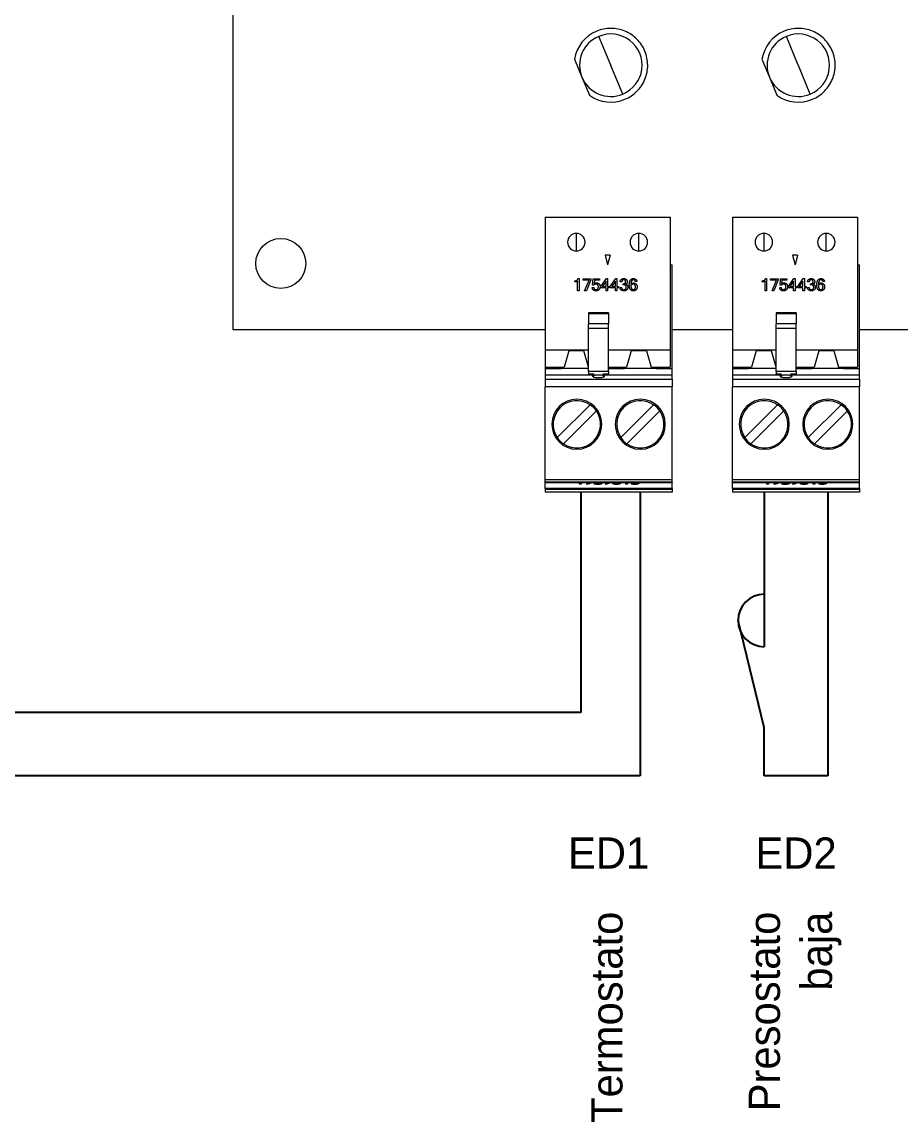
# Model space of a CAD drawing. Header units: millimetres. Extents: x 145 to 1488, y 403 to 626.
# Drawn here: x 1297.8 to 1368.1, y 403.6 to 491.6 of the extents above; entities that cross this region are included whole.
import ezdxf

# ---------------------------------------------------------------- set-up
doc = ezdxf.new("R2010")
doc.units = ezdxf.units.MM
doc.layers.add('TANGENT EDGES', color=7, linetype='Continuous', lineweight=0)
doc.layers.add('VISIBLE', color=7, linetype='Continuous', lineweight=0)

msp = doc.modelspace()

# ---------------------------------------------------------------- linework, layer by layer
for p, q in [((1342.493, 453.97), (1342.493, 436.352)), ((1347.256, 453.97), (1347.256, 431.276)), ((1357.176, 453.97), (1357.176, 441.603)), ((1362.256, 453.97), (1362.256, 431.276)), ((1357.176, 435.148), (1355.078, 443.702)), ((1342.493, 436.352), (1261.061, 436.352)), ((1357.176, 431.276), (1357.176, 435.148)), ((1347.256, 431.276), (1258.18, 431.276)), ((1362.256, 431.276), (1357.176, 431.276))]:
    msp.add_line(p, q)
msp.add_arc((1357.176, 443.702), 2.099, 90, 270)
at = {"layer": 'TANGENT EDGES'}
for p, q in [((1344.893, 488.139), (1343.939, 490.439)), ((1359.893, 488.139), (1358.939, 490.439)), ((1345.854, 485.821), (1344.901, 488.121)), ((1360.854, 485.821), (1359.901, 488.121)), ((1342.136, 474.67), (1342.136, 473.27)), ((1347.136, 473.27), (1347.136, 474.67)), ((1357.136, 474.67), (1357.136, 473.27)), ((1362.136, 473.27), (1362.136, 474.67)), ((1344.716, 468.246), (1343.116, 468.246)), ((1344.716, 467.425), (1343.116, 467.425)), ((1359.716, 468.246), (1358.116, 468.246)), ((1359.716, 467.425), (1358.116, 467.425)), ((1343.564, 463.402), (1343.116, 463.402)), ((1344.716, 463.402), (1344.268, 463.402)), ((1358.564, 463.402), (1358.116, 463.402)), ((1359.716, 463.402), (1359.268, 463.402)), ((1349.796, 462.4), (1339.636, 462.4)), ((1364.796, 462.4), (1354.636, 462.4)), ((1339.636, 454.974), (1349.796, 454.974)), ((1349.796, 454.774), (1339.636, 454.774)), ((1349.796, 454.17), (1339.636, 454.17)), ((1343.649, 454.608), (1343.649, 454.643)), ((1343.853, 454.691), (1343.853, 454.709)), ((1343.856, 454.596), (1343.856, 454.613)), ((1343.998, 454.681), (1343.998, 454.705)), ((1344.092, 454.613), (1344.092, 454.695)), ((1345.21, 454.736), (1345.21, 454.75)), ((1345.347, 454.596), (1345.347, 454.613)), ((1345.484, 454.736), (1345.484, 454.75)), ((1346.598, 454.673), (1346.598, 454.75)), ((1346.622, 454.607), (1346.622, 454.637)), ((1346.69, 454.74), (1346.69, 454.75)), ((1346.8, 454.657), (1346.8, 454.674)), ((1346.804, 454.596), (1346.804, 454.613)), ((1346.962, 454.736), (1346.962, 454.75)), ((1354.636, 454.974), (1364.796, 454.974)), ((1364.796, 454.774), (1354.636, 454.774)), ((1364.796, 454.17), (1354.636, 454.17)), ((1358.649, 454.608), (1358.649, 454.643)), ((1358.853, 454.691), (1358.853, 454.709)), ((1358.856, 454.596), (1358.856, 454.613)), ((1358.998, 454.681), (1358.998, 454.705)), ((1359.092, 454.613), (1359.092, 454.695)), ((1360.21, 454.736), (1360.21, 454.75)), ((1360.347, 454.596), (1360.347, 454.613)), ((1360.484, 454.736), (1360.484, 454.75)), ((1361.598, 454.673), (1361.598, 454.75)), ((1361.622, 454.607), (1361.622, 454.637)), ((1361.69, 454.74), (1361.69, 454.75)), ((1361.8, 454.657), (1361.8, 454.674)), ((1361.804, 454.596), (1361.804, 454.613)), ((1361.962, 454.736), (1361.962, 454.75))]:
    msp.add_line(p, q, dxfattribs=at)
for centre, radius, start, end in [((1344.897, 488.13), 0.01, 112.52267, 292.52267), ((1344.897, 488.13), 0.01, 292.52267, 112.52267), ((1359.897, 488.13), 0.01, 112.52267, 292.52267), ((1359.897, 488.13), 0.01, 292.52267, 112.52267), ((1342.136, 473.97), 0.7, 90, 270), ((1342.136, 473.97), 0.7, 270, 90), ((1347.136, 473.97), 0.7, 90, 270), ((1347.136, 473.97), 0.7, 270, 90), ((1357.136, 473.97), 0.7, 90, 270), ((1357.136, 473.97), 0.7, 270, 90), ((1362.136, 473.97), 0.7, 90, 270), ((1362.136, 473.97), 0.7, 270, 90)]:
    msp.add_arc(centre, radius, start, end, dxfattribs=at)
at = {"layer": 'VISIBLE'}
for p, q in [((1314.692, 466.97), (1314.692, 553.57)), ((1341.987, 488.619), (1342.587, 487.172)), ((1356.987, 488.619), (1357.587, 487.172)), ((1342.587, 487.172), (1343.187, 485.726)), ((1357.587, 487.172), (1358.187, 485.726)), ((1339.636, 475.97), (1339.636, 466.97)), ((1339.636, 475.97), (1349.636, 475.97)), ((1349.636, 475.97), (1349.636, 466.97)), ((1354.636, 475.97), (1354.636, 466.97)), ((1354.636, 475.97), (1364.636, 475.97)), ((1364.636, 475.97), (1364.636, 466.97)), ((1344.837, 472.92), (1344.435, 472.92)), ((1344.435, 472.92), (1344.636, 472.17)), ((1344.837, 472.92), (1344.636, 472.17)), ((1359.837, 472.92), (1359.435, 472.92)), ((1359.435, 472.92), (1359.636, 472.17)), ((1359.837, 472.92), (1359.636, 472.17)), ((1349.636, 472.17), (1349.796, 472.17)), ((1349.796, 463.87), (1349.796, 472.17)), ((1364.636, 472.17), (1364.796, 472.17)), ((1364.796, 463.87), (1364.796, 472.17)), ((1342.27, 471.06), (1342.364, 471.06)), ((1342.364, 471.06), (1342.364, 470.09)), ((1342.67, 470.931), (1342.67, 471.044)), ((1342.67, 471.044), (1343.287, 471.044)), ((1343.159, 470.931), (1342.67, 470.931)), ((1342.803, 470.09), (1343.159, 470.931)), ((1343.287, 470.958), (1342.94, 470.09)), ((1343.287, 471.044), (1343.287, 470.958)), ((1343.438, 470.54), (1343.478, 471.044)), ((1343.478, 471.044), (1343.99, 471.044)), ((1343.583, 470.931), (1343.562, 470.666)), ((1343.99, 470.931), (1343.583, 470.931)), ((1343.99, 471.044), (1343.99, 470.931)), ((1344.109, 470.426), (1344.544, 471.056)), ((1344.544, 471.056), (1344.64, 471.056)), ((1344.64, 471.056), (1344.64, 470.426)), ((1344.851, 470.426), (1345.285, 471.056)), ((1345.285, 471.056), (1345.382, 471.056)), ((1345.382, 471.056), (1345.382, 470.426)), ((1357.27, 471.06), (1357.364, 471.06)), ((1357.364, 471.06), (1357.364, 470.09)), ((1357.67, 470.931), (1357.67, 471.044)), ((1357.67, 471.044), (1358.287, 471.044)), ((1358.159, 470.931), (1357.67, 470.931)), ((1357.803, 470.09), (1358.159, 470.931)), ((1358.287, 470.958), (1357.94, 470.09)), ((1358.287, 471.044), (1358.287, 470.958)), ((1358.438, 470.54), (1358.478, 471.044)), ((1358.478, 471.044), (1358.99, 471.044)), ((1358.583, 470.931), (1358.562, 470.666)), ((1358.99, 470.931), (1358.583, 470.931)), ((1358.99, 471.044), (1358.99, 470.931)), ((1359.109, 470.426), (1359.544, 471.056)), ((1359.544, 471.056), (1359.64, 471.056)), ((1359.64, 471.056), (1359.64, 470.426)), ((1359.851, 470.426), (1360.285, 471.056)), ((1360.285, 471.056), (1360.382, 471.056)), ((1360.382, 471.056), (1360.382, 470.426)), ((1342.012, 470.791), (1342.012, 470.887)), ((1342.242, 470.09), (1342.242, 470.841)), ((1342.364, 470.09), (1342.242, 470.09)), ((1342.94, 470.09), (1342.803, 470.09)), ((1343.404, 470.34), (1343.531, 470.34)), ((1343.534, 470.54), (1343.438, 470.54)), ((1344.109, 470.318), (1344.109, 470.426)), ((1344.517, 470.318), (1344.109, 470.318)), ((1344.517, 470.863), (1344.224, 470.426)), ((1344.224, 470.426), (1344.517, 470.426)), ((1344.517, 470.426), (1344.517, 470.863)), ((1344.517, 470.09), (1344.517, 470.318)), ((1344.64, 470.09), (1344.517, 470.09)), ((1344.64, 470.426), (1344.769, 470.426)), ((1344.64, 470.318), (1344.64, 470.09)), ((1344.769, 470.318), (1344.64, 470.318)), ((1344.769, 470.426), (1344.769, 470.318)), ((1344.851, 470.318), (1344.851, 470.426)), ((1345.259, 470.318), (1344.851, 470.318)), ((1345.259, 470.863), (1344.966, 470.426)), ((1344.966, 470.426), (1345.259, 470.426)), ((1345.259, 470.426), (1345.259, 470.863)), ((1345.259, 470.09), (1345.259, 470.318)), ((1345.382, 470.09), (1345.259, 470.09)), ((1345.382, 470.426), (1345.511, 470.426)), ((1345.511, 470.318), (1345.382, 470.318)), ((1345.382, 470.318), (1345.382, 470.09)), ((1345.511, 470.426), (1345.511, 470.318)), ((1345.631, 470.342), (1345.758, 470.342)), ((1345.77, 470.812), (1345.643, 470.812)), ((1345.875, 470.555), (1345.875, 470.651)), ((1345.875, 470.651), (1345.903, 470.651)), ((1345.922, 470.555), (1345.875, 470.555)), ((1346.984, 470.823), (1346.857, 470.823)), ((1357.012, 470.791), (1357.012, 470.887)), ((1357.242, 470.09), (1357.242, 470.841)), ((1357.364, 470.09), (1357.242, 470.09)), ((1357.94, 470.09), (1357.803, 470.09)), ((1358.404, 470.34), (1358.531, 470.34)), ((1358.534, 470.54), (1358.438, 470.54)), ((1359.109, 470.318), (1359.109, 470.426)), ((1359.517, 470.318), (1359.109, 470.318)), ((1359.517, 470.863), (1359.224, 470.426)), ((1359.224, 470.426), (1359.517, 470.426)), ((1359.517, 470.426), (1359.517, 470.863)), ((1359.517, 470.09), (1359.517, 470.318)), ((1359.64, 470.09), (1359.517, 470.09)), ((1359.64, 470.426), (1359.769, 470.426)), ((1359.64, 470.318), (1359.64, 470.09)), ((1359.769, 470.318), (1359.64, 470.318)), ((1359.769, 470.426), (1359.769, 470.318)), ((1359.851, 470.318), (1359.851, 470.426)), ((1360.259, 470.318), (1359.851, 470.318)), ((1360.259, 470.863), (1359.966, 470.426)), ((1359.966, 470.426), (1360.259, 470.426)), ((1360.259, 470.426), (1360.259, 470.863)), ((1360.259, 470.09), (1360.259, 470.318)), ((1360.382, 470.09), (1360.259, 470.09)), ((1360.382, 470.426), (1360.511, 470.426)), ((1360.511, 470.318), (1360.382, 470.318)), ((1360.382, 470.318), (1360.382, 470.09)), ((1360.511, 470.426), (1360.511, 470.318)), ((1360.631, 470.342), (1360.758, 470.342)), ((1360.77, 470.812), (1360.643, 470.812)), ((1360.875, 470.555), (1360.875, 470.651)), ((1360.875, 470.651), (1360.903, 470.651)), ((1360.922, 470.555), (1360.875, 470.555)), ((1361.984, 470.823), (1361.857, 470.823)), ((1344.716, 468.31), (1343.116, 468.31)), ((1343.116, 468.31), (1343.116, 468.246)), ((1344.716, 468.31), (1344.716, 468.246)), ((1359.716, 468.31), (1358.116, 468.31)), ((1358.116, 468.31), (1358.116, 468.246)), ((1359.716, 468.31), (1359.716, 468.246)), ((1343.116, 468.246), (1343.116, 467.425)), ((1343.116, 467.055), (1343.116, 467.425)), ((1344.716, 468.246), (1344.716, 467.425)), ((1344.716, 467.055), (1344.716, 467.425)), ((1358.116, 468.246), (1358.116, 467.425)), ((1358.116, 467.055), (1358.116, 467.425)), ((1359.716, 468.246), (1359.716, 467.425)), ((1359.716, 467.055), (1359.716, 467.425)), ((1339.636, 466.97), (1314.692, 466.97)), ((1339.636, 466.97), (1339.636, 465.344)), ((1344.716, 467.055), (1343.116, 467.055)), ((1343.116, 463.627), (1343.116, 467.055)), ((1344.716, 463.627), (1344.716, 467.055)), ((1349.636, 466.97), (1349.636, 465.344)), ((1354.636, 466.97), (1349.796, 466.97)), ((1354.636, 466.97), (1354.636, 465.344)), ((1359.716, 467.055), (1358.116, 467.055)), ((1358.116, 463.627), (1358.116, 467.055)), ((1359.716, 463.627), (1359.716, 467.055)), ((1364.636, 466.97), (1364.636, 465.344)), ((1369.636, 466.97), (1364.796, 466.97)), ((1343.116, 465.344), (1339.636, 465.344)), ((1339.636, 465.344), (1339.636, 463.97)), ((1341.531, 465.27), (1341.161, 463.97)), ((1342.741, 465.27), (1341.531, 465.27)), ((1343.111, 463.97), (1342.741, 465.27)), ((1349.636, 465.344), (1344.716, 465.344)), ((1346.531, 465.27), (1346.161, 463.97)), ((1347.741, 465.27), (1346.531, 465.27)), ((1347.741, 465.27), (1348.111, 463.97)), ((1349.636, 465.344), (1349.636, 463.97)), ((1358.116, 465.344), (1354.636, 465.344)), ((1354.636, 465.344), (1354.636, 463.97)), ((1356.531, 465.27), (1356.161, 463.97)), ((1357.741, 465.27), (1356.531, 465.27)), ((1358.111, 463.97), (1357.741, 465.27)), ((1364.636, 465.344), (1359.716, 465.344)), ((1361.531, 465.27), (1361.161, 463.97)), ((1362.741, 465.27), (1361.531, 465.27)), ((1362.741, 465.27), (1363.111, 463.97)), ((1364.636, 465.344), (1364.636, 463.97)), ((1339.636, 463.97), (1341.161, 463.97)), ((1339.636, 463.97), (1339.636, 463.87)), ((1339.636, 463.87), (1339.636, 463.37)), ((1339.636, 463.87), (1340.921, 463.87)), ((1340.921, 463.97), (1340.921, 463.87)), ((1343.116, 463.87), (1340.921, 463.87)), ((1343.111, 463.97), (1343.116, 463.97)), ((1344.716, 463.97), (1346.161, 463.97)), ((1344.716, 463.87), (1346.001, 463.87)), ((1346.001, 463.87), (1346.001, 463.97)), ((1348.511, 463.87), (1346.001, 463.87)), ((1348.111, 463.97), (1349.636, 463.97)), ((1348.511, 463.87), (1348.511, 463.97)), ((1348.511, 463.87), (1349.796, 463.87)), ((1349.796, 463.37), (1349.796, 463.87)), ((1354.636, 463.97), (1356.161, 463.97)), ((1354.636, 463.97), (1354.636, 463.87)), ((1354.636, 463.87), (1354.636, 463.37)), ((1354.636, 463.87), (1355.921, 463.87)), ((1355.921, 463.97), (1355.921, 463.87)), ((1358.116, 463.87), (1355.921, 463.87)), ((1358.111, 463.97), (1358.116, 463.97)), ((1359.716, 463.97), (1361.161, 463.97)), ((1359.716, 463.87), (1361.001, 463.87)), ((1361.001, 463.87), (1361.001, 463.97)), ((1363.511, 463.87), (1361.001, 463.87)), ((1363.111, 463.97), (1364.636, 463.97)), ((1363.511, 463.87), (1363.511, 463.97)), ((1363.511, 463.87), (1364.796, 463.87)), ((1364.796, 463.37), (1364.796, 463.87)), ((1339.636, 463.37), (1343.535, 463.37)), ((1339.636, 463.37), (1339.636, 463)), ((1339.636, 463), (1349.796, 463)), ((1339.636, 463), (1339.636, 462.4)), ((1344.716, 463.627), (1343.116, 463.627)), ((1343.116, 463.627), (1343.116, 463.402)), ((1343.116, 463.37), (1343.116, 463.402)), ((1344.298, 463.37), (1349.796, 463.37)), ((1344.716, 463.627), (1344.716, 463.402)), ((1344.716, 463.37), (1344.716, 463.402)), ((1349.796, 463), (1349.796, 463.37)), ((1349.796, 463), (1349.796, 462.4)), ((1354.636, 463.37), (1358.535, 463.37)), ((1354.636, 463.37), (1354.636, 463)), ((1354.636, 463), (1364.796, 463)), ((1354.636, 463), (1354.636, 462.4)), ((1359.716, 463.627), (1358.116, 463.627)), ((1358.116, 463.627), (1358.116, 463.402)), ((1358.116, 463.37), (1358.116, 463.402)), ((1359.298, 463.37), (1364.796, 463.37)), ((1359.716, 463.627), (1359.716, 463.402)), ((1359.716, 463.37), (1359.716, 463.402)), ((1364.796, 463), (1364.796, 463.37)), ((1364.796, 463), (1364.796, 462.4)), ((1339.636, 454.974), (1339.636, 462.4)), ((1349.796, 454.974), (1349.796, 462.4)), ((1354.636, 454.974), (1354.636, 462.4)), ((1364.796, 454.974), (1364.796, 462.4)), ((1340.614, 458.333), (1343.243, 460.962)), ((1343.738, 460.467), (1341.109, 457.838)), ((1348.323, 460.962), (1345.694, 458.333)), ((1346.189, 457.838), (1348.818, 460.467)), ((1355.614, 458.333), (1358.243, 460.962)), ((1358.738, 460.467), (1356.109, 457.838)), ((1363.323, 460.962), (1360.694, 458.333)), ((1361.189, 457.838), (1363.818, 460.467)), ((1339.636, 454.774), (1339.636, 454.974)), ((1339.636, 454.774), (1339.636, 454.75)), ((1339.636, 454.75), (1349.796, 454.75)), ((1339.636, 454.27), (1339.636, 454.75)), ((1339.636, 454.27), (1339.636, 454.17)), ((1349.796, 454.27), (1339.636, 454.27)), ((1339.636, 454.17), (1339.636, 453.97)), ((1342.158, 454.721), (1342.158, 454.738)), ((1342.387, 454.729), (1342.387, 454.75)), ((1342.387, 454.599), (1342.387, 454.729)), ((1342.387, 454.698), (1342.51, 454.698)), ((1342.51, 454.599), (1342.387, 454.599)), ((1342.51, 454.75), (1342.51, 454.599)), ((1342.815, 454.745), (1342.815, 454.75)), ((1343.304, 454.745), (1342.815, 454.745)), ((1342.949, 454.599), (1343.304, 454.745)), ((1343.086, 454.599), (1342.949, 454.599)), ((1343.433, 454.75), (1343.086, 454.599)), ((1343.086, 454.599), (1343.086, 454.655)), ((1343.304, 454.745), (1343.304, 454.75)), ((1343.433, 454.75), (1343.433, 454.75)), ((1343.549, 454.643), (1343.676, 454.643)), ((1343.583, 454.677), (1343.617, 454.75)), ((1343.68, 454.677), (1343.583, 454.677)), ((1343.68, 454.677), (1343.68, 454.75)), ((1343.708, 454.699), (1343.708, 454.75)), ((1343.729, 454.745), (1343.708, 454.699)), ((1343.729, 454.745), (1343.729, 454.75)), ((1344.136, 454.745), (1343.729, 454.745)), ((1344.054, 454.653), (1344.054, 454.7)), ((1344.136, 454.75), (1344.136, 454.745)), ((1344.299, 454.745), (1344.299, 454.75)), ((1344.788, 454.745), (1344.299, 454.745)), ((1344.432, 454.599), (1344.788, 454.745)), ((1344.569, 454.599), (1344.432, 454.599)), ((1344.916, 454.75), (1344.569, 454.599)), ((1344.569, 454.599), (1344.569, 454.655)), ((1344.788, 454.745), (1344.788, 454.75)), ((1344.916, 454.75), (1344.916, 454.75)), ((1345.163, 454.682), (1345.163, 454.75)), ((1345.531, 454.682), (1345.531, 454.75)), ((1345.866, 454.721), (1345.866, 454.738)), ((1346.096, 454.729), (1346.096, 454.75)), ((1346.096, 454.599), (1346.096, 454.729)), ((1346.096, 454.698), (1346.218, 454.698)), ((1346.218, 454.599), (1346.096, 454.599)), ((1346.218, 454.75), (1346.218, 454.599)), ((1346.532, 454.637), (1346.658, 454.637)), ((1346.643, 454.712), (1346.643, 454.75)), ((1347.017, 454.675), (1347.017, 454.692)), ((1347.018, 454.692), (1347.018, 454.75)), ((1347.042, 454.75), (1347.055, 454.747)), ((1349.796, 454.774), (1349.796, 454.974)), ((1349.796, 454.774), (1349.796, 454.75)), ((1349.796, 454.27), (1349.796, 454.75)), ((1349.796, 454.27), (1349.796, 454.17)), ((1349.796, 454.17), (1349.796, 453.97)), ((1354.636, 454.774), (1354.636, 454.974)), ((1354.636, 454.774), (1354.636, 454.75)), ((1354.636, 454.75), (1364.796, 454.75)), ((1354.636, 454.27), (1354.636, 454.75)), ((1354.636, 454.27), (1354.636, 454.17)), ((1364.796, 454.27), (1354.636, 454.27)), ((1354.636, 454.17), (1354.636, 453.97)), ((1357.158, 454.721), (1357.158, 454.738)), ((1357.387, 454.729), (1357.387, 454.75)), ((1357.387, 454.599), (1357.387, 454.729)), ((1357.387, 454.698), (1357.51, 454.698)), ((1357.51, 454.599), (1357.387, 454.599)), ((1357.51, 454.75), (1357.51, 454.599)), ((1357.815, 454.745), (1357.815, 454.75)), ((1358.304, 454.745), (1357.815, 454.745)), ((1357.949, 454.599), (1358.304, 454.745)), ((1358.086, 454.599), (1357.949, 454.599)), ((1358.433, 454.75), (1358.086, 454.599)), ((1358.086, 454.599), (1358.086, 454.655)), ((1358.304, 454.745), (1358.304, 454.75)), ((1358.433, 454.75), (1358.433, 454.75)), ((1358.549, 454.643), (1358.676, 454.643)), ((1358.583, 454.677), (1358.617, 454.75)), ((1358.68, 454.677), (1358.583, 454.677)), ((1358.68, 454.677), (1358.68, 454.75)), ((1358.708, 454.699), (1358.708, 454.75)), ((1358.729, 454.745), (1358.708, 454.699)), ((1358.729, 454.745), (1358.729, 454.75)), ((1359.136, 454.745), (1358.729, 454.745)), ((1359.054, 454.653), (1359.054, 454.7)), ((1359.136, 454.75), (1359.136, 454.745)), ((1359.299, 454.745), (1359.299, 454.75)), ((1359.788, 454.745), (1359.299, 454.745)), ((1359.432, 454.599), (1359.788, 454.745)), ((1359.569, 454.599), (1359.432, 454.599)), ((1359.916, 454.75), (1359.569, 454.599)), ((1359.569, 454.599), (1359.569, 454.655)), ((1359.788, 454.745), (1359.788, 454.75)), ((1359.916, 454.75), (1359.916, 454.75)), ((1360.163, 454.682), (1360.163, 454.75)), ((1360.531, 454.682), (1360.531, 454.75)), ((1360.866, 454.721), (1360.866, 454.738)), ((1361.096, 454.729), (1361.096, 454.75)), ((1361.096, 454.599), (1361.096, 454.729)), ((1361.096, 454.698), (1361.218, 454.698)), ((1361.218, 454.599), (1361.096, 454.599)), ((1361.218, 454.75), (1361.218, 454.599)), ((1361.532, 454.637), (1361.658, 454.637)), ((1361.643, 454.712), (1361.643, 454.75)), ((1362.017, 454.675), (1362.017, 454.692)), ((1362.018, 454.692), (1362.018, 454.75)), ((1362.042, 454.75), (1362.055, 454.747)), ((1364.796, 454.774), (1364.796, 454.974)), ((1364.796, 454.774), (1364.796, 454.75)), ((1364.796, 454.27), (1364.796, 454.75)), ((1364.796, 454.27), (1364.796, 454.17)), ((1364.796, 454.17), (1364.796, 453.97)), ((1349.796, 453.97), (1339.636, 453.97)), ((1364.796, 453.97), (1354.636, 453.97))]:
    msp.add_line(p, q, dxfattribs=at)
msp.add_circle((1318.492, 472.27), 2, dxfattribs=at)
for centre, radius, start, end in [((1344.897, 488.13), 2.95, 112.52267, 170.45889), ((1344.897, 488.13), 2.5, 112.52267, 292.52267), ((1344.897, 488.13), 2.95, 101.27267, 112.52267), ((1344.897, 488.13), 2.5, 292.52267, 112.52267), ((1344.897, 488.13), 2.95, 90.02267, 101.27267), ((1344.897, 488.13), 2.95, 78.77267, 90.02267), ((1344.897, 488.13), 2.95, 56.27267, 78.77267), ((1344.897, 488.13), 2.95, 45.02267, 56.27267), ((1359.897, 488.13), 2.95, 112.52267, 170.45889), ((1359.897, 488.13), 2.5, 112.52267, 292.52267), ((1359.897, 488.13), 2.95, 101.27267, 112.52267), ((1359.897, 488.13), 2.5, 292.52267, 112.52267), ((1359.897, 488.13), 2.95, 90.02267, 101.27267), ((1359.897, 488.13), 2.95, 78.77267, 90.02267), ((1359.897, 488.13), 2.95, 56.27267, 78.77267), ((1359.897, 488.13), 2.95, 45.02267, 56.27267), ((1344.897, 488.13), 2.95, 33.77267, 45.02267), ((1344.897, 488.13), 2.95, 11.27267, 33.77267), ((1359.897, 488.13), 2.95, 33.77267, 45.02267), ((1359.897, 488.13), 2.95, 11.27267, 33.77267), ((1344.897, 488.13), 2.95, 0.02267, 11.27267), ((1359.897, 488.13), 2.95, 0.02267, 11.27267), ((1344.897, 488.13), 2.95, 348.77267, 0.02267), ((1359.897, 488.13), 2.95, 348.77267, 0.02267), ((1344.897, 488.13), 2.95, 326.27267, 348.77267), ((1359.897, 488.13), 2.95, 326.27267, 348.77267), ((1344.897, 488.13), 2.95, 303.77267, 315.02267), ((1344.897, 488.13), 2.95, 315.02267, 326.27267), ((1359.897, 488.13), 2.95, 303.77267, 315.02267), ((1359.897, 488.13), 2.95, 315.02267, 326.27267), ((1344.897, 488.13), 2.95, 234.58646, 292.52267), ((1344.897, 488.13), 2.95, 292.52267, 303.77267), ((1359.897, 488.13), 2.95, 234.58646, 292.52267), ((1359.897, 488.13), 2.95, 292.52267, 303.77267), ((1342.176, 459.4), 2, 90, 270), ((1342.176, 459.4), 1.891, 55.66345, 135), ((1342.176, 459.4), 2, 270, 90), ((1347.256, 459.4), 2, 90, 270), ((1347.256, 459.4), 1.891, 55.66345, 135), ((1347.256, 459.4), 2, 270, 90), ((1357.176, 459.4), 2, 90, 270), ((1357.176, 459.4), 1.891, 55.66345, 135), ((1357.176, 459.4), 2, 270, 90), ((1362.256, 459.4), 2, 90, 270), ((1362.256, 459.4), 1.891, 55.66345, 135), ((1362.256, 459.4), 2, 270, 90), ((1342.176, 459.4), 1.891, 135, 214.33655), ((1342.176, 459.4), 1.891, 34.33655, 55.66345), ((1342.176, 459.4), 1.891, 315, 34.33655), ((1347.256, 459.4), 1.891, 135, 214.33655), ((1347.256, 459.4), 1.891, 34.33655, 55.66345), ((1347.256, 459.4), 1.891, 315, 34.33655), ((1357.176, 459.4), 1.891, 135, 214.33655), ((1357.176, 459.4), 1.891, 34.33655, 55.66345), ((1357.176, 459.4), 1.891, 315, 34.33655), ((1362.256, 459.4), 1.891, 135, 214.33655), ((1362.256, 459.4), 1.891, 34.33655, 55.66345), ((1362.256, 459.4), 1.891, 315, 34.33655), ((1342.176, 459.4), 1.891, 214.33655, 235.66345), ((1342.176, 459.4), 1.891, 235.66345, 315), ((1347.256, 459.4), 1.891, 214.33655, 235.66345), ((1347.256, 459.4), 1.891, 235.66345, 315), ((1357.176, 459.4), 1.891, 214.33655, 235.66345), ((1357.176, 459.4), 1.891, 235.66345, 315), ((1362.256, 459.4), 1.891, 214.33655, 235.66345), ((1362.256, 459.4), 1.891, 235.66345, 315)]:
    msp.add_arc(centre, radius, start, end, dxfattribs=at)
for points in [[(1342.012, 470.887), (1342.237, 470.887), (1342.27, 471.06)], [(1345.643, 470.812), (1345.657, 470.933), (1345.736, 470.997)], [(1345.736, 470.997), (1345.815, 471.06), (1345.93, 471.06)], [(1345.932, 470.964), (1345.787, 470.964), (1345.77, 470.812)], [(1345.93, 471.06), (1346.057, 471.06), (1346.133, 470.991)], [(1346.043, 470.926), (1346.004, 470.964), (1345.932, 470.964)], [(1346.082, 470.815), (1346.082, 470.887), (1346.043, 470.926)], [(1346.133, 470.991), (1346.209, 470.922), (1346.209, 470.812)], [(1346.374, 470.536), (1346.374, 471.06), (1346.711, 471.06)], [(1346.705, 470.964), (1346.617, 470.964), (1346.563, 470.871)], [(1346.857, 470.823), (1346.841, 470.964), (1346.705, 470.964)], [(1346.711, 471.06), (1346.819, 471.06), (1346.893, 471)], [(1346.893, 471), (1346.968, 470.941), (1346.984, 470.823)], [(1357.012, 470.887), (1357.237, 470.887), (1357.27, 471.06)], [(1360.643, 470.812), (1360.657, 470.933), (1360.736, 470.997)], [(1360.736, 470.997), (1360.815, 471.06), (1360.93, 471.06)], [(1360.932, 470.964), (1360.787, 470.964), (1360.77, 470.812)], [(1360.93, 471.06), (1361.057, 471.06), (1361.133, 470.991)], [(1361.043, 470.926), (1361.004, 470.964), (1360.932, 470.964)], [(1361.082, 470.815), (1361.082, 470.887), (1361.043, 470.926)], [(1361.133, 470.991), (1361.209, 470.922), (1361.209, 470.812)], [(1361.374, 470.536), (1361.374, 471.06), (1361.711, 471.06)], [(1361.705, 470.964), (1361.617, 470.964), (1361.563, 470.871)], [(1361.857, 470.823), (1361.841, 470.964), (1361.705, 470.964)], [(1361.711, 471.06), (1361.819, 471.06), (1361.893, 471)], [(1361.893, 471), (1361.968, 470.941), (1361.984, 470.823)], [(1342.242, 470.841), (1342.167, 470.791), (1342.012, 470.791)], [(1343.503, 470.14), (1343.417, 470.207), (1343.404, 470.34)], [(1343.71, 470.073), (1343.589, 470.073), (1343.503, 470.14)], [(1343.531, 470.34), (1343.541, 470.254), (1343.591, 470.212)], [(1343.707, 470.619), (1343.605, 470.619), (1343.534, 470.54)], [(1343.562, 470.666), (1343.633, 470.723), (1343.74, 470.723)], [(1343.591, 470.212), (1343.64, 470.17), (1343.71, 470.17)], [(1343.853, 470.561), (1343.797, 470.619), (1343.707, 470.619)], [(1343.71, 470.17), (1343.799, 470.17), (1343.854, 470.237)], [(1343.947, 470.17), (1343.858, 470.073), (1343.71, 470.073)], [(1343.74, 470.723), (1343.859, 470.723), (1343.947, 470.639)], [(1343.909, 470.403), (1343.909, 470.503), (1343.853, 470.561)], [(1343.854, 470.237), (1343.909, 470.304), (1343.909, 470.403)], [(1343.947, 470.639), (1344.036, 470.554), (1344.036, 470.414)], [(1344.036, 470.414), (1344.036, 470.267), (1343.947, 470.17)], [(1345.722, 470.147), (1345.638, 470.22), (1345.631, 470.342)], [(1345.942, 470.073), (1345.807, 470.073), (1345.722, 470.147)], [(1345.758, 470.342), (1345.758, 470.271), (1345.806, 470.22)], [(1345.806, 470.22), (1345.853, 470.17), (1345.942, 470.17)], [(1345.903, 470.651), (1346.082, 470.651), (1346.082, 470.815)], [(1346.077, 470.507), (1346.024, 470.555), (1345.922, 470.555)], [(1345.942, 470.17), (1346.028, 470.17), (1346.079, 470.225)], [(1346.167, 470.156), (1346.076, 470.073), (1345.942, 470.073)], [(1346.176, 470.697), (1346.143, 470.642), (1346.075, 470.614)], [(1346.075, 470.614), (1346.162, 470.591), (1346.21, 470.525)], [(1346.13, 470.368), (1346.13, 470.458), (1346.077, 470.507)], [(1346.079, 470.225), (1346.13, 470.281), (1346.13, 470.368)], [(1346.257, 470.371), (1346.257, 470.239), (1346.167, 470.156)], [(1346.209, 470.812), (1346.209, 470.751), (1346.176, 470.697)], [(1346.21, 470.525), (1346.257, 470.459), (1346.257, 470.371)], [(1346.46, 470.193), (1346.374, 470.312), (1346.374, 470.536)], [(1346.701, 470.073), (1346.546, 470.073), (1346.46, 470.193)], [(1346.695, 470.613), (1346.594, 470.613), (1346.497, 470.51)], [(1346.497, 470.51), (1346.5, 470.345), (1346.554, 470.258)], [(1346.563, 470.871), (1346.508, 470.779), (1346.498, 470.605)], [(1346.498, 470.605), (1346.593, 470.708), (1346.715, 470.708)], [(1346.554, 470.258), (1346.608, 470.17), (1346.699, 470.17)], [(1346.824, 470.551), (1346.776, 470.613), (1346.695, 470.613)], [(1346.699, 470.17), (1346.778, 470.17), (1346.825, 470.233)], [(1346.918, 470.169), (1346.836, 470.073), (1346.701, 470.073)], [(1346.715, 470.708), (1346.835, 470.708), (1346.918, 470.621)], [(1346.873, 470.392), (1346.873, 470.489), (1346.824, 470.551)], [(1346.825, 470.233), (1346.873, 470.297), (1346.873, 470.392)], [(1346.918, 470.621), (1347, 470.534), (1347, 470.4)], [(1347, 470.4), (1347, 470.264), (1346.918, 470.169)], [(1357.242, 470.841), (1357.167, 470.791), (1357.012, 470.791)], [(1358.503, 470.14), (1358.417, 470.207), (1358.404, 470.34)], [(1358.71, 470.073), (1358.589, 470.073), (1358.503, 470.14)], [(1358.531, 470.34), (1358.541, 470.254), (1358.591, 470.212)], [(1358.707, 470.619), (1358.605, 470.619), (1358.534, 470.54)], [(1358.562, 470.666), (1358.633, 470.723), (1358.74, 470.723)], [(1358.591, 470.212), (1358.64, 470.17), (1358.71, 470.17)], [(1358.853, 470.561), (1358.797, 470.619), (1358.707, 470.619)], [(1358.71, 470.17), (1358.799, 470.17), (1358.854, 470.237)], [(1358.947, 470.17), (1358.858, 470.073), (1358.71, 470.073)], [(1358.74, 470.723), (1358.859, 470.723), (1358.947, 470.639)], [(1358.909, 470.403), (1358.909, 470.503), (1358.853, 470.561)], [(1358.854, 470.237), (1358.909, 470.304), (1358.909, 470.403)], [(1358.947, 470.639), (1359.036, 470.554), (1359.036, 470.414)], [(1359.036, 470.414), (1359.036, 470.267), (1358.947, 470.17)], [(1360.722, 470.147), (1360.638, 470.22), (1360.631, 470.342)], [(1360.942, 470.073), (1360.807, 470.073), (1360.722, 470.147)], [(1360.758, 470.342), (1360.758, 470.271), (1360.806, 470.22)], [(1360.806, 470.22), (1360.853, 470.17), (1360.942, 470.17)], [(1360.903, 470.651), (1361.082, 470.651), (1361.082, 470.815)], [(1361.077, 470.507), (1361.024, 470.555), (1360.922, 470.555)], [(1360.942, 470.17), (1361.028, 470.17), (1361.079, 470.225)], [(1361.167, 470.156), (1361.076, 470.073), (1360.942, 470.073)], [(1361.176, 470.697), (1361.143, 470.642), (1361.075, 470.614)], [(1361.075, 470.614), (1361.162, 470.591), (1361.21, 470.525)], [(1361.13, 470.368), (1361.13, 470.458), (1361.077, 470.507)], [(1361.079, 470.225), (1361.13, 470.281), (1361.13, 470.368)], [(1361.257, 470.371), (1361.257, 470.239), (1361.167, 470.156)], [(1361.209, 470.812), (1361.209, 470.751), (1361.176, 470.697)], [(1361.21, 470.525), (1361.257, 470.459), (1361.257, 470.371)], [(1361.46, 470.193), (1361.374, 470.312), (1361.374, 470.536)], [(1361.701, 470.073), (1361.546, 470.073), (1361.46, 470.193)], [(1361.695, 470.613), (1361.594, 470.613), (1361.497, 470.51)], [(1361.497, 470.51), (1361.5, 470.345), (1361.554, 470.258)], [(1361.563, 470.871), (1361.508, 470.779), (1361.498, 470.605)], [(1361.498, 470.605), (1361.593, 470.708), (1361.715, 470.708)], [(1361.554, 470.258), (1361.608, 470.17), (1361.699, 470.17)], [(1361.824, 470.551), (1361.776, 470.613), (1361.695, 470.613)], [(1361.699, 470.17), (1361.778, 470.17), (1361.825, 470.233)], [(1361.918, 470.169), (1361.836, 470.073), (1361.701, 470.073)], [(1361.715, 470.708), (1361.835, 470.708), (1361.918, 470.621)], [(1361.873, 470.392), (1361.873, 470.489), (1361.824, 470.551)], [(1361.825, 470.233), (1361.873, 470.297), (1361.873, 470.392)], [(1361.918, 470.621), (1362, 470.534), (1362, 470.4)], [(1362, 470.4), (1362, 470.264), (1361.918, 470.169)], [(1342.158, 454.738), (1342.302, 454.738), (1342.367, 454.75)], [(1342.387, 454.729), (1342.313, 454.721), (1342.158, 454.721)], [(1343.649, 454.608), (1343.563, 454.62), (1343.549, 454.643)], [(1343.856, 454.596), (1343.735, 454.596), (1343.649, 454.608)], [(1343.676, 454.643), (1343.686, 454.628), (1343.736, 454.62)], [(1343.853, 454.691), (1343.751, 454.691), (1343.68, 454.677)], [(1343.708, 454.699), (1343.779, 454.709), (1343.885, 454.709)], [(1343.736, 454.62), (1343.786, 454.613), (1343.856, 454.613)], [(1343.998, 454.681), (1343.942, 454.691), (1343.853, 454.691)], [(1343.856, 454.613), (1343.944, 454.613), (1343.999, 454.625)], [(1344.092, 454.613), (1344.003, 454.596), (1343.856, 454.596)], [(1343.885, 454.709), (1344.004, 454.709), (1344.093, 454.694)], [(1344.054, 454.653), (1344.054, 454.671), (1343.998, 454.681)], [(1343.999, 454.625), (1344.054, 454.636), (1344.054, 454.653)], [(1344.181, 454.655), (1344.181, 454.63), (1344.092, 454.613)], [(1344.093, 454.694), (1344.181, 454.68), (1344.181, 454.655)], [(1345.036, 454.682), (1345.036, 454.729), (1345.13, 454.75)], [(1345.347, 454.596), (1345.036, 454.596), (1345.036, 454.682)], [(1345.163, 454.706), (1345.105, 454.715), (1345.074, 454.731)], [(1345.21, 454.736), (1345.163, 454.72), (1345.163, 454.682)], [(1345.163, 454.682), (1345.163, 454.643), (1345.21, 454.628)], [(1345.307, 454.75), (1345.246, 454.747), (1345.21, 454.736)], [(1345.21, 454.628), (1345.257, 454.613), (1345.347, 454.613)], [(1345.658, 454.682), (1345.658, 454.596), (1345.347, 454.596)], [(1345.347, 454.613), (1345.437, 454.613), (1345.484, 454.628)], [(1345.484, 454.736), (1345.448, 454.747), (1345.387, 454.75)], [(1345.531, 454.682), (1345.531, 454.72), (1345.484, 454.736)], [(1345.484, 454.628), (1345.531, 454.643), (1345.531, 454.682)], [(1345.62, 454.731), (1345.589, 454.715), (1345.531, 454.706)], [(1345.565, 454.75), (1345.658, 454.729), (1345.658, 454.682)], [(1345.866, 454.738), (1346.011, 454.738), (1346.076, 454.75)], [(1346.096, 454.729), (1346.021, 454.721), (1345.866, 454.721)], [(1346.516, 454.711), (1346.516, 454.734), (1346.593, 454.75)], [(1346.598, 454.673), (1346.516, 454.688), (1346.516, 454.711)], [(1346.622, 454.607), (1346.548, 454.617), (1346.532, 454.637)], [(1346.8, 454.657), (1346.68, 454.657), (1346.598, 454.673)], [(1346.804, 454.596), (1346.697, 454.596), (1346.622, 454.607)], [(1346.69, 454.74), (1346.643, 454.729), (1346.643, 454.712)], [(1346.643, 454.712), (1346.643, 454.695), (1346.691, 454.685)], [(1346.658, 454.637), (1346.674, 454.613), (1346.811, 454.613)], [(1346.775, 454.75), (1346.724, 454.748), (1346.69, 454.74)], [(1346.691, 454.685), (1346.74, 454.674), (1346.821, 454.674)], [(1347.017, 454.675), (1346.923, 454.657), (1346.8, 454.657)], [(1347.141, 454.687), (1347.141, 454.596), (1346.804, 454.596)], [(1346.811, 454.613), (1346.899, 454.613), (1346.953, 454.629)], [(1346.821, 454.674), (1346.922, 454.674), (1347.018, 454.692)], [(1346.962, 454.736), (1346.92, 454.747), (1346.858, 454.75)], [(1346.953, 454.629), (1347.007, 454.645), (1347.017, 454.675)], [(1347.018, 454.692), (1347.016, 454.721), (1346.962, 454.736)], [(1347.099, 454.733), (1347.069, 454.718), (1347.018, 454.709)], [(1347.055, 454.747), (1347.141, 454.726), (1347.141, 454.687)], [(1357.158, 454.738), (1357.302, 454.738), (1357.367, 454.75)], [(1357.387, 454.729), (1357.313, 454.721), (1357.158, 454.721)], [(1358.649, 454.608), (1358.563, 454.62), (1358.549, 454.643)], [(1358.856, 454.596), (1358.735, 454.596), (1358.649, 454.608)], [(1358.676, 454.643), (1358.686, 454.628), (1358.736, 454.62)], [(1358.853, 454.691), (1358.751, 454.691), (1358.68, 454.677)], [(1358.708, 454.699), (1358.779, 454.709), (1358.885, 454.709)], [(1358.736, 454.62), (1358.786, 454.613), (1358.856, 454.613)], [(1358.998, 454.681), (1358.942, 454.691), (1358.853, 454.691)], [(1358.856, 454.613), (1358.944, 454.613), (1358.999, 454.625)], [(1359.092, 454.613), (1359.003, 454.596), (1358.856, 454.596)], [(1358.885, 454.709), (1359.004, 454.709), (1359.093, 454.694)], [(1359.054, 454.653), (1359.054, 454.671), (1358.998, 454.681)], [(1358.999, 454.625), (1359.054, 454.636), (1359.054, 454.653)], [(1359.181, 454.655), (1359.181, 454.63), (1359.092, 454.613)], [(1359.093, 454.694), (1359.181, 454.68), (1359.181, 454.655)], [(1360.036, 454.682), (1360.036, 454.729), (1360.13, 454.75)], [(1360.347, 454.596), (1360.036, 454.596), (1360.036, 454.682)], [(1360.163, 454.706), (1360.105, 454.715), (1360.074, 454.731)], [(1360.21, 454.736), (1360.163, 454.72), (1360.163, 454.682)], [(1360.163, 454.682), (1360.163, 454.643), (1360.21, 454.628)], [(1360.307, 454.75), (1360.246, 454.747), (1360.21, 454.736)], [(1360.21, 454.628), (1360.257, 454.613), (1360.347, 454.613)], [(1360.658, 454.682), (1360.658, 454.596), (1360.347, 454.596)], [(1360.347, 454.613), (1360.437, 454.613), (1360.484, 454.628)], [(1360.484, 454.736), (1360.448, 454.747), (1360.387, 454.75)], [(1360.531, 454.682), (1360.531, 454.72), (1360.484, 454.736)], [(1360.484, 454.628), (1360.531, 454.643), (1360.531, 454.682)], [(1360.62, 454.731), (1360.589, 454.715), (1360.531, 454.706)], [(1360.565, 454.75), (1360.658, 454.729), (1360.658, 454.682)], [(1360.866, 454.738), (1361.011, 454.738), (1361.076, 454.75)], [(1361.096, 454.729), (1361.021, 454.721), (1360.866, 454.721)], [(1361.516, 454.711), (1361.516, 454.734), (1361.593, 454.75)], [(1361.598, 454.673), (1361.516, 454.688), (1361.516, 454.711)], [(1361.622, 454.607), (1361.548, 454.617), (1361.532, 454.637)], [(1361.8, 454.657), (1361.68, 454.657), (1361.598, 454.673)], [(1361.804, 454.596), (1361.697, 454.596), (1361.622, 454.607)], [(1361.69, 454.74), (1361.643, 454.729), (1361.643, 454.712)], [(1361.643, 454.712), (1361.643, 454.695), (1361.691, 454.685)], [(1361.658, 454.637), (1361.674, 454.613), (1361.811, 454.613)], [(1361.775, 454.75), (1361.724, 454.748), (1361.69, 454.74)], [(1361.691, 454.685), (1361.74, 454.674), (1361.821, 454.674)], [(1362.017, 454.675), (1361.923, 454.657), (1361.8, 454.657)], [(1362.141, 454.687), (1362.141, 454.596), (1361.804, 454.596)], [(1361.811, 454.613), (1361.899, 454.613), (1361.953, 454.629)], [(1361.821, 454.674), (1361.922, 454.674), (1362.018, 454.692)], [(1361.962, 454.736), (1361.92, 454.747), (1361.858, 454.75)], [(1361.953, 454.629), (1362.007, 454.645), (1362.017, 454.675)], [(1362.018, 454.692), (1362.016, 454.721), (1361.962, 454.736)], [(1362.099, 454.733), (1362.069, 454.718), (1362.018, 454.709)], [(1362.055, 454.747), (1362.141, 454.726), (1362.141, 454.687)]]:
    msp.add_open_spline(points, degree=2, dxfattribs=at)
for points, knots in [([(1343.481, 463.198), (1343.475, 463.203), (1343.471, 463.208), (1343.467, 463.213), (1343.463, 463.218), (1343.461, 463.223), (1343.459, 463.228), (1343.457, 463.237), (1343.458, 463.247), (1343.462, 463.256)], [2.0048581, 2.0048581, 2.0048581, 2.0048581, 2.0591781, 2.0591781, 2.0591781, 2.1134097, 2.1134097, 2.1134097, 2.2105486, 2.2105486, 2.2105486, 2.2105486]), ([(1343.462, 463.256), (1343.462, 463.257), (1343.463, 463.258), (1343.464, 463.259), (1343.466, 463.264), (1343.47, 463.269), (1343.475, 463.274), (1343.48, 463.279), (1343.486, 463.284), (1343.493, 463.289), (1343.5, 463.293), (1343.507, 463.298), (1343.516, 463.303), (1343.525, 463.307), (1343.535, 463.312), (1343.545, 463.316), (1343.556, 463.32), (1343.568, 463.324), (1343.58, 463.328), (1343.592, 463.332), (1343.605, 463.335), (1343.619, 463.338), (1343.632, 463.342), (1343.647, 463.345), (1343.662, 463.348), (1343.669, 463.349), (1343.677, 463.351), (1343.685, 463.352), (1343.692, 463.353), (1343.7, 463.354), (1343.708, 463.356), (1343.724, 463.358), (1343.741, 463.36), (1343.758, 463.362), (1343.766, 463.363), (1343.775, 463.364), (1343.783, 463.364), (1343.792, 463.365), (1343.8, 463.366), (1343.809, 463.366), (1343.827, 463.368), (1343.845, 463.368), (1343.862, 463.369), (1343.88, 463.37), (1343.898, 463.37), (1343.916, 463.37)], [2.2105486, 2.2105486, 2.2105486, 2.2105486, 2.2216247, 2.2216247, 2.2216247, 2.2759317, 2.2759317, 2.2759317, 2.3299268, 2.3299268, 2.3299268, 2.3840773, 2.3840773, 2.3840773, 2.4384124, 2.4384124, 2.4384124, 2.4925399, 2.4925399, 2.4925399, 2.5464815, 2.5464815, 2.5464815, 2.6005234, 2.6005234, 2.6005234, 2.6274693, 2.6274693, 2.6274693, 2.6544262, 2.6544262, 2.6544262, 2.70843, 2.70843, 2.70843, 2.7353823, 2.7353823, 2.7353823, 2.7623324, 2.7623324, 2.7623324, 2.816373, 2.816373, 2.816373, 2.8702953, 2.8702953, 2.8702953, 2.8702953]), ([(1343.916, 463.107), (1343.904, 463.107), (1343.892, 463.107), (1343.88, 463.108), (1343.868, 463.108), (1343.857, 463.108), (1343.845, 463.109), (1343.833, 463.109), (1343.821, 463.11), (1343.809, 463.111), (1343.798, 463.112), (1343.786, 463.113), (1343.775, 463.114), (1343.764, 463.115), (1343.752, 463.116), (1343.741, 463.117), (1343.73, 463.119), (1343.719, 463.12), (1343.709, 463.122), (1343.698, 463.123), (1343.688, 463.125), (1343.678, 463.127), (1343.667, 463.128), (1343.657, 463.13), (1343.648, 463.132), (1343.638, 463.134), (1343.629, 463.136), (1343.619, 463.139), (1343.61, 463.141), (1343.602, 463.143), (1343.593, 463.146), (1343.585, 463.148), (1343.577, 463.15), (1343.569, 463.153), (1343.561, 463.156), (1343.553, 463.158), (1343.546, 463.161), (1343.539, 463.164), (1343.533, 463.167), (1343.526, 463.17), (1343.52, 463.173), (1343.514, 463.176), (1343.509, 463.179), (1343.503, 463.182), (1343.498, 463.185), (1343.494, 463.188), (1343.489, 463.191), (1343.485, 463.194), (1343.481, 463.198)], [1.4329539, 1.4329539, 1.4329539, 1.4329539, 1.4688088, 1.4688088, 1.4688088, 1.5047575, 1.5047575, 1.5047575, 1.5406875, 1.5406875, 1.5406875, 1.5764951, 1.5764951, 1.5764951, 1.6123262, 1.6123262, 1.6123262, 1.6481983, 1.6481983, 1.6481983, 1.6840015, 1.6840015, 1.6840015, 1.7198212, 1.7198212, 1.7198212, 1.7556962, 1.7556962, 1.7556962, 1.7915158, 1.7915158, 1.7915158, 1.827353, 1.827353, 1.827353, 1.8633412, 1.8633412, 1.8633412, 1.899371, 1.899371, 1.899371, 1.9353274, 1.9353274, 1.9353274, 1.9711343, 1.9711343, 1.9711343, 2.0070686, 2.0070686, 2.0070686, 2.0070686]), ([(1343.916, 463.37), (1343.934, 463.37), (1343.952, 463.37), (1343.97, 463.369), (1343.988, 463.368), (1344.006, 463.368), (1344.023, 463.366), (1344.058, 463.364), (1344.092, 463.36), (1344.124, 463.356), (1344.156, 463.351), (1344.186, 463.345), (1344.214, 463.338), (1344.228, 463.335), (1344.24, 463.332), (1344.253, 463.328), (1344.265, 463.324), (1344.276, 463.32), (1344.287, 463.316), (1344.298, 463.312), (1344.307, 463.307), (1344.316, 463.303), (1344.325, 463.298), (1344.333, 463.294), (1344.34, 463.289), (1344.347, 463.284), (1344.352, 463.279), (1344.357, 463.274), (1344.362, 463.269), (1344.366, 463.264), (1344.369, 463.259), (1344.369, 463.258), (1344.37, 463.257), (1344.37, 463.256)], [0, 0, 0, 0, 0.054, 0.054, 0.054, 0.1081119, 0.1081119, 0.1081119, 0.2160335, 0.2160335, 0.2160335, 0.3239429, 0.3239429, 0.3239429, 0.3778641, 0.3778641, 0.3778641, 0.4319972, 0.4319972, 0.4319972, 0.4862463, 0.4862463, 0.4862463, 0.5402406, 0.5402406, 0.5402406, 0.5943776, 0.5943776, 0.5943776, 0.6487161, 0.6487161, 0.6487161, 0.6597773, 0.6597773, 0.6597773, 0.6597773]), ([(1344.204, 463.137), (1344.194, 463.134), (1344.184, 463.132), (1344.173, 463.13), (1344.162, 463.128), (1344.151, 463.126), (1344.14, 463.124), (1344.129, 463.122), (1344.117, 463.121), (1344.105, 463.119), (1344.093, 463.117), (1344.081, 463.116), (1344.069, 463.115), (1344.057, 463.114), (1344.044, 463.113), (1344.032, 463.112), (1344.019, 463.111), (1344.007, 463.11), (1343.994, 463.109), (1343.981, 463.109), (1343.968, 463.108), (1343.955, 463.108), (1343.942, 463.107), (1343.929, 463.107), (1343.916, 463.107)], [1.1221288, 1.1221288, 1.1221288, 1.1221288, 1.1611473, 1.1611473, 1.1611473, 1.2000646, 1.2000646, 1.2000646, 1.2390162, 1.2390162, 1.2390162, 1.2780027, 1.2780027, 1.2780027, 1.316905, 1.316905, 1.316905, 1.3558904, 1.3558904, 1.3558904, 1.394915, 1.394915, 1.394915, 1.4338398, 1.4338398, 1.4338398, 1.4338398]), ([(1344.351, 463.198), (1344.348, 463.195), (1344.344, 463.192), (1344.34, 463.189), (1344.336, 463.186), (1344.331, 463.183), (1344.327, 463.18), (1344.322, 463.177), (1344.317, 463.175), (1344.311, 463.172), (1344.305, 463.169), (1344.299, 463.167), (1344.293, 463.164), (1344.287, 463.161), (1344.28, 463.159), (1344.274, 463.156), (1344.267, 463.154), (1344.26, 463.152), (1344.252, 463.149), (1344.237, 463.145), (1344.221, 463.14), (1344.204, 463.137)], [0.8611269, 0.8611269, 0.8611269, 0.8611269, 0.8938324, 0.8938324, 0.8938324, 0.9265792, 0.9265792, 0.9265792, 0.959467, 0.959467, 0.959467, 0.9924119, 0.9924119, 0.9924119, 1.0253249, 1.0253249, 1.0253249, 1.0581198, 1.0581198, 1.0581198, 1.1235306, 1.1235306, 1.1235306, 1.1235306]), ([(1344.37, 463.256), (1344.372, 463.252), (1344.374, 463.248), (1344.374, 463.243), (1344.375, 463.238), (1344.374, 463.233), (1344.373, 463.228), (1344.371, 463.223), (1344.369, 463.218), (1344.365, 463.213), (1344.362, 463.208), (1344.357, 463.202), (1344.351, 463.198)], [0.6597773, 0.6597773, 0.6597773, 0.6597773, 0.7028642, 0.7028642, 0.7028642, 0.7568669, 0.7568669, 0.7568669, 0.8111794, 0.8111794, 0.8111794, 0.8654371, 0.8654371, 0.8654371, 0.8654371]), ([(1358.481, 463.198), (1358.475, 463.203), (1358.471, 463.208), (1358.467, 463.213), (1358.463, 463.218), (1358.461, 463.223), (1358.459, 463.228), (1358.457, 463.237), (1358.458, 463.247), (1358.462, 463.256)], [2.0048581, 2.0048581, 2.0048581, 2.0048581, 2.0591781, 2.0591781, 2.0591781, 2.1134097, 2.1134097, 2.1134097, 2.2105486, 2.2105486, 2.2105486, 2.2105486]), ([(1358.462, 463.256), (1358.462, 463.257), (1358.463, 463.258), (1358.464, 463.259), (1358.466, 463.264), (1358.47, 463.269), (1358.475, 463.274), (1358.48, 463.279), (1358.486, 463.284), (1358.493, 463.289), (1358.5, 463.293), (1358.507, 463.298), (1358.516, 463.303), (1358.525, 463.307), (1358.535, 463.312), (1358.545, 463.316), (1358.556, 463.32), (1358.568, 463.324), (1358.58, 463.328), (1358.592, 463.332), (1358.605, 463.335), (1358.619, 463.338), (1358.632, 463.342), (1358.647, 463.345), (1358.662, 463.348), (1358.669, 463.349), (1358.677, 463.351), (1358.685, 463.352), (1358.692, 463.353), (1358.7, 463.354), (1358.708, 463.356), (1358.724, 463.358), (1358.741, 463.36), (1358.758, 463.362), (1358.766, 463.363), (1358.775, 463.364), (1358.783, 463.364), (1358.792, 463.365), (1358.8, 463.366), (1358.809, 463.366), (1358.827, 463.368), (1358.845, 463.368), (1358.862, 463.369), (1358.88, 463.37), (1358.898, 463.37), (1358.916, 463.37)], [2.2105486, 2.2105486, 2.2105486, 2.2105486, 2.2216247, 2.2216247, 2.2216247, 2.2759317, 2.2759317, 2.2759317, 2.3299268, 2.3299268, 2.3299268, 2.3840773, 2.3840773, 2.3840773, 2.4384124, 2.4384124, 2.4384124, 2.4925399, 2.4925399, 2.4925399, 2.5464815, 2.5464815, 2.5464815, 2.6005234, 2.6005234, 2.6005234, 2.6274693, 2.6274693, 2.6274693, 2.6544262, 2.6544262, 2.6544262, 2.70843, 2.70843, 2.70843, 2.7353823, 2.7353823, 2.7353823, 2.7623324, 2.7623324, 2.7623324, 2.816373, 2.816373, 2.816373, 2.8702953, 2.8702953, 2.8702953, 2.8702953]), ([(1358.916, 463.107), (1358.904, 463.107), (1358.892, 463.107), (1358.88, 463.108), (1358.868, 463.108), (1358.857, 463.108), (1358.845, 463.109), (1358.833, 463.109), (1358.821, 463.11), (1358.809, 463.111), (1358.798, 463.112), (1358.786, 463.113), (1358.775, 463.114), (1358.764, 463.115), (1358.752, 463.116), (1358.741, 463.117), (1358.73, 463.119), (1358.719, 463.12), (1358.709, 463.122), (1358.698, 463.123), (1358.688, 463.125), (1358.678, 463.127), (1358.667, 463.128), (1358.657, 463.13), (1358.648, 463.132), (1358.638, 463.134), (1358.629, 463.136), (1358.619, 463.139), (1358.61, 463.141), (1358.602, 463.143), (1358.593, 463.146), (1358.585, 463.148), (1358.577, 463.15), (1358.569, 463.153), (1358.561, 463.156), (1358.553, 463.158), (1358.546, 463.161), (1358.539, 463.164), (1358.533, 463.167), (1358.526, 463.17), (1358.52, 463.173), (1358.514, 463.176), (1358.509, 463.179), (1358.503, 463.182), (1358.498, 463.185), (1358.494, 463.188), (1358.489, 463.191), (1358.485, 463.194), (1358.481, 463.198)], [1.4329539, 1.4329539, 1.4329539, 1.4329539, 1.4688088, 1.4688088, 1.4688088, 1.5047575, 1.5047575, 1.5047575, 1.5406875, 1.5406875, 1.5406875, 1.5764951, 1.5764951, 1.5764951, 1.6123262, 1.6123262, 1.6123262, 1.6481983, 1.6481983, 1.6481983, 1.6840015, 1.6840015, 1.6840015, 1.7198212, 1.7198212, 1.7198212, 1.7556962, 1.7556962, 1.7556962, 1.7915158, 1.7915158, 1.7915158, 1.827353, 1.827353, 1.827353, 1.8633412, 1.8633412, 1.8633412, 1.899371, 1.899371, 1.899371, 1.9353274, 1.9353274, 1.9353274, 1.9711343, 1.9711343, 1.9711343, 2.0070686, 2.0070686, 2.0070686, 2.0070686]), ([(1358.916, 463.37), (1358.934, 463.37), (1358.952, 463.37), (1358.97, 463.369), (1358.988, 463.368), (1359.006, 463.368), (1359.023, 463.366), (1359.058, 463.364), (1359.092, 463.36), (1359.124, 463.356), (1359.156, 463.351), (1359.186, 463.345), (1359.214, 463.338), (1359.228, 463.335), (1359.24, 463.332), (1359.253, 463.328), (1359.265, 463.324), (1359.276, 463.32), (1359.287, 463.316), (1359.298, 463.312), (1359.307, 463.307), (1359.316, 463.303), (1359.325, 463.298), (1359.333, 463.294), (1359.34, 463.289), (1359.347, 463.284), (1359.352, 463.279), (1359.357, 463.274), (1359.362, 463.269), (1359.366, 463.264), (1359.369, 463.259), (1359.369, 463.258), (1359.37, 463.257), (1359.37, 463.256)], [0, 0, 0, 0, 0.054, 0.054, 0.054, 0.1081119, 0.1081119, 0.1081119, 0.2160335, 0.2160335, 0.2160335, 0.3239429, 0.3239429, 0.3239429, 0.3778641, 0.3778641, 0.3778641, 0.4319972, 0.4319972, 0.4319972, 0.4862463, 0.4862463, 0.4862463, 0.5402406, 0.5402406, 0.5402406, 0.5943776, 0.5943776, 0.5943776, 0.6487161, 0.6487161, 0.6487161, 0.6597773, 0.6597773, 0.6597773, 0.6597773]), ([(1359.204, 463.137), (1359.194, 463.134), (1359.184, 463.132), (1359.173, 463.13), (1359.162, 463.128), (1359.151, 463.126), (1359.14, 463.124), (1359.129, 463.122), (1359.117, 463.121), (1359.105, 463.119), (1359.093, 463.117), (1359.081, 463.116), (1359.069, 463.115), (1359.057, 463.114), (1359.044, 463.113), (1359.032, 463.112), (1359.019, 463.111), (1359.007, 463.11), (1358.994, 463.109), (1358.981, 463.109), (1358.968, 463.108), (1358.955, 463.108), (1358.942, 463.107), (1358.929, 463.107), (1358.916, 463.107)], [1.1221288, 1.1221288, 1.1221288, 1.1221288, 1.1611473, 1.1611473, 1.1611473, 1.2000646, 1.2000646, 1.2000646, 1.2390162, 1.2390162, 1.2390162, 1.2780027, 1.2780027, 1.2780027, 1.316905, 1.316905, 1.316905, 1.3558904, 1.3558904, 1.3558904, 1.394915, 1.394915, 1.394915, 1.4338398, 1.4338398, 1.4338398, 1.4338398]), ([(1359.351, 463.198), (1359.348, 463.195), (1359.344, 463.192), (1359.34, 463.189), (1359.336, 463.186), (1359.331, 463.183), (1359.327, 463.18), (1359.322, 463.177), (1359.317, 463.175), (1359.311, 463.172), (1359.305, 463.169), (1359.299, 463.167), (1359.293, 463.164), (1359.287, 463.161), (1359.28, 463.159), (1359.274, 463.156), (1359.267, 463.154), (1359.26, 463.152), (1359.252, 463.149), (1359.237, 463.145), (1359.221, 463.14), (1359.204, 463.137)], [0.8611269, 0.8611269, 0.8611269, 0.8611269, 0.8938324, 0.8938324, 0.8938324, 0.9265792, 0.9265792, 0.9265792, 0.959467, 0.959467, 0.959467, 0.9924119, 0.9924119, 0.9924119, 1.0253249, 1.0253249, 1.0253249, 1.0581198, 1.0581198, 1.0581198, 1.1235306, 1.1235306, 1.1235306, 1.1235306]), ([(1359.37, 463.256), (1359.372, 463.252), (1359.374, 463.248), (1359.374, 463.243), (1359.375, 463.238), (1359.374, 463.233), (1359.373, 463.228), (1359.371, 463.223), (1359.369, 463.218), (1359.365, 463.213), (1359.362, 463.208), (1359.357, 463.202), (1359.351, 463.198)], [0.6597773, 0.6597773, 0.6597773, 0.6597773, 0.7028642, 0.7028642, 0.7028642, 0.7568669, 0.7568669, 0.7568669, 0.8111794, 0.8111794, 0.8111794, 0.8654371, 0.8654371, 0.8654371, 0.8654371])]:
    msp.add_open_spline(points, degree=3, knots=knots, dxfattribs=at)

# ---------------------------------------------------------------- texts
at = {"char_height": 2.5, "width": 26.81393, "attachment_point": 5}
for s, insert in [('ED1', (1344.716, 425.093)), ('ED2', (1359.716, 425.093))]:
    msp.add_mtext(s, dxfattribs=dict(at, insert=insert))
at = {"char_height": 2.5, "width": 42.41678, "attachment_point": 3, "rotation": 90}
for s, insert in [('Termostato', (1343.328, 420.404)), ('Presostato\\Pbaja', (1355.925, 420.404))]:
    msp.add_mtext(s, dxfattribs=dict(at, insert=insert))

doc.saveas('drawing.dxf')
